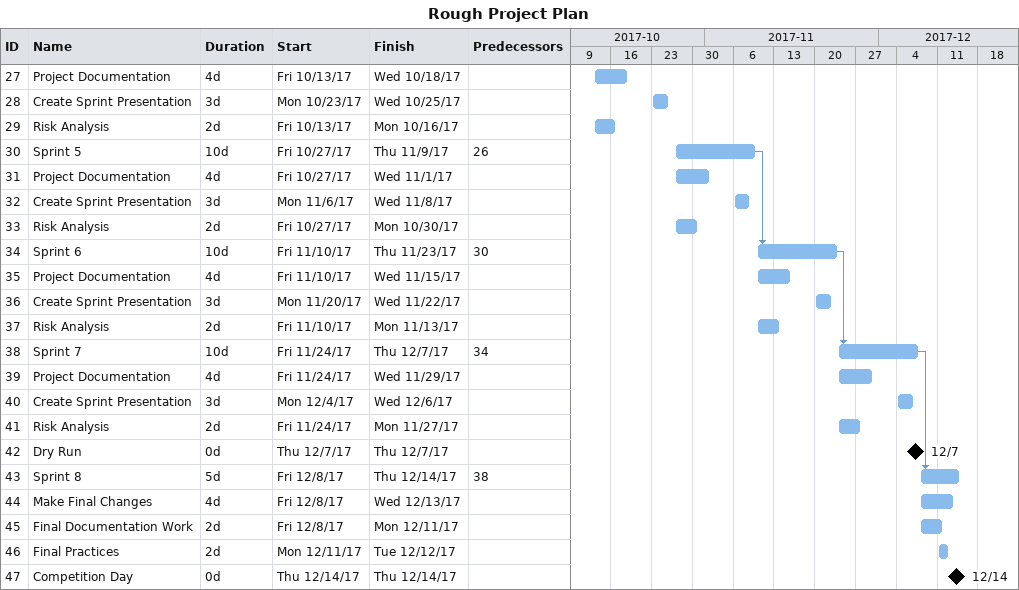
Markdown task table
Rough Project Plan

| ID | Task | Duration | Start | Finish | Predecessors |
|---|---|---|---|---|---|
| 27 | Project Documentation | 4d | 2017-10-13 | 2017-10-18 |  |
| 28 | Create Sprint Presentation | 3d | 2017-10-23 | 2017-10-25 |  |
| 29 | Risk Analysis | 2d | 2017-10-13 | 2017-10-16 |  |
| 30 | Sprint 5 | 10d | 2017-10-27 | 2017-11-09 | 26 |
| 31 | Project Documentation | 4d | 2017-10-27 | 2017-11-01 |  |
| 32 | Create Sprint Presentation | 3d | 2017-11-06 | 2017-11-08 |  |
| 33 | Risk Analysis | 2d | 2017-10-27 | 2017-10-30 |  |
| 34 | Sprint 6 | 10d | 2017-11-10 | 2017-11-23 | 30 |
| 35 | Project Documentation | 4d | 2017-11-10 | 2017-11-15 |  |
| 36 | Create Sprint Presentation | 3d | 2017-11-20 | 2017-11-22 |  |
| 37 | Risk Analysis | 2d | 2017-11-10 | 2017-11-13 |  |
| 38 | Sprint 7 | 10d | 2017-11-24 | 2017-12-07 | 34 |
| 39 | Project Documentation | 4d | 2017-11-24 | 2017-11-29 |  |
| 40 | Create Sprint Presentation | 3d | 2017-12-04 | 2017-12-06 |  |
| 41 | Risk Analysis | 2d | 2017-11-24 | 2017-11-27 |  |
| 42 | Dry Run | 0d | 2017-12-07 | 2017-12-07 |  |
| 43 | Sprint 8 | 5d | 2017-12-08 | 2017-12-14 | 38 |
| 44 | Make Final Changes | 4d | 2017-12-08 | 2017-12-13 |  |
| 45 | Final Documentation Work | 2d | 2017-12-08 | 2017-12-11 |  |
| 46 | Final Practices | 2d | 2017-12-11 | 2017-12-12 |  |
| 47 | Competition Day | 0d | 2017-12-14 | 2017-12-14 |  |
